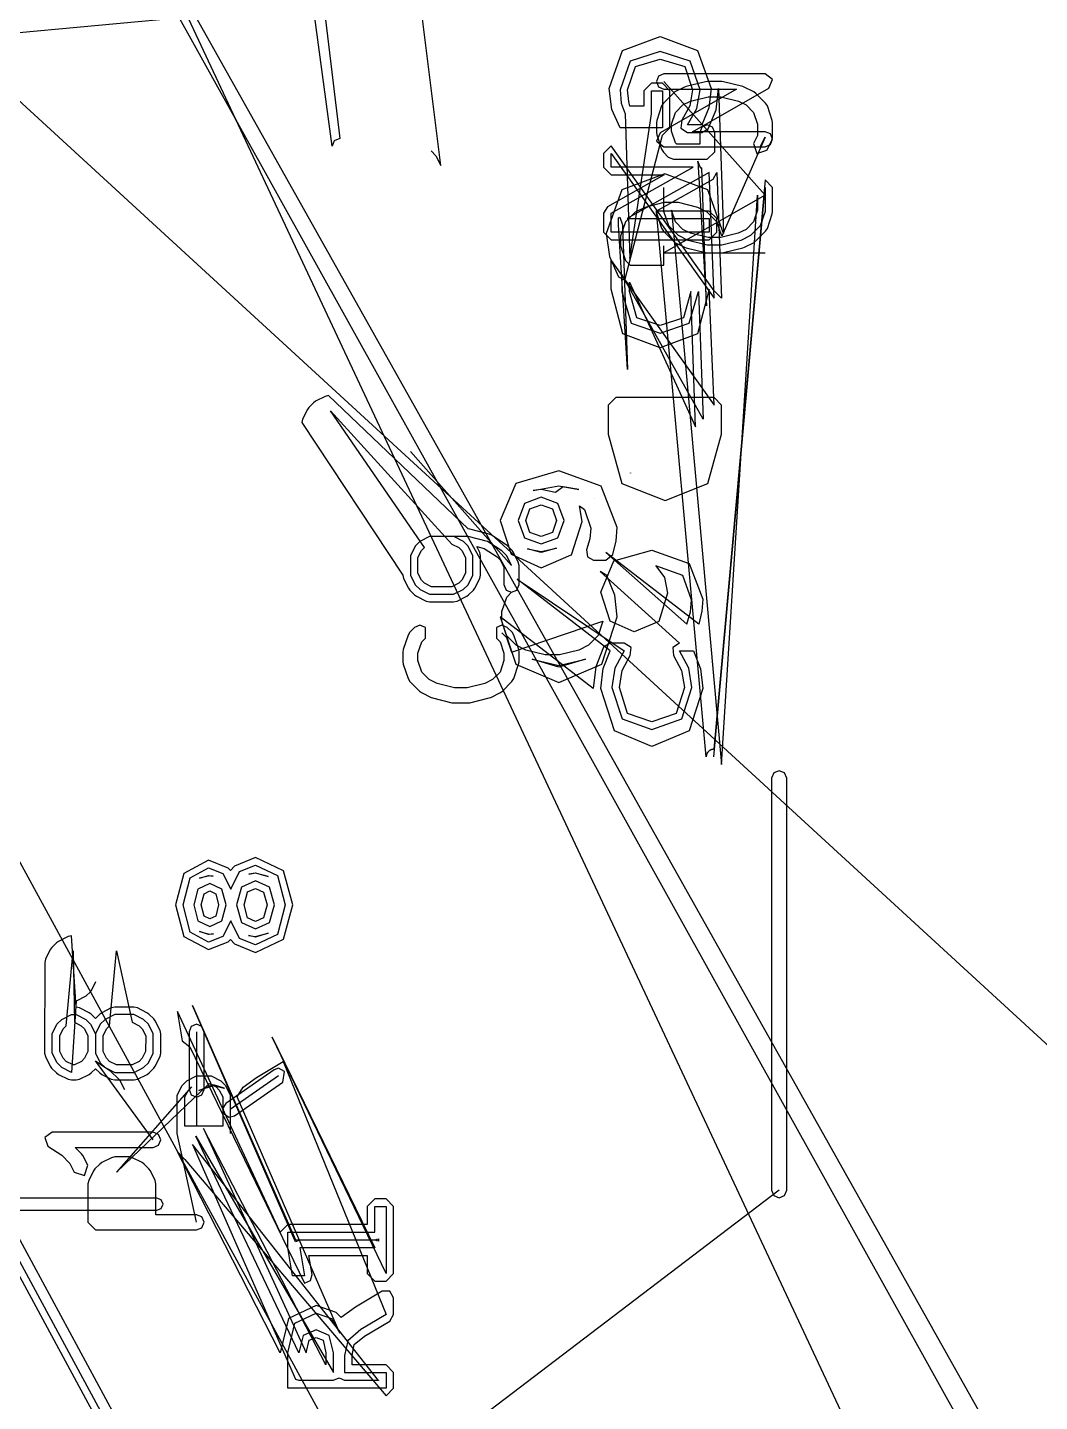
# Model space of a CAD drawing. Extents: x 0 to 334, y -361 to 120.
# Drawn here: x 111.94 to 121.96, y 38.27 to 51.86 of the extents above; entities that cross this region are included whole.
import ezdxf

# ---------------------------------------------------------------- set-up
doc = ezdxf.new("R2010")
doc.units = 0

msp = doc.modelspace()

# ---------------------------------------------------------------- linework, layer by layer
at = {"layer": 'Layer 1'}
for p, q in [((301.09, -309.873), (89.04, 81.8172)), ((89.24, 81.7422), (300.89, -309.948)), ((96.89, 81.7422), (317.14, -314.473)), ((96.89, 81.7422), (317.14, -310.473)), ((89.04, 81.6672), (301.09, -310.023)), ((101.579, 77.4792), (246.92, -232.794)), ((123.325, 40.6092), (92.64, 68.7892)), ((100.509, 64.4492), (154.965, -35.4949)), ((114.3188, 56.728136), (115.03257, 50.76294)), ((116.03231, 50.497475), (115.318, 56.2245)), ((114.95731, 50.687951), (114.243, 56.0341)), ((124.426061, 52.973286), (102.602, 50.953)), ((117.83143, 51.63529), (118.20253, 51.77132)), ((118.20253, 51.77132), (118.57362, 51.63529)), ((117.69862, 51.25689), (117.83143, 51.63529)), ((117.90564, 51.52961), (117.80603, 51.24512)), ((118.20187, 51.62421), (117.90564, 51.52961)), ((117.95759, 51.47535), (118.20207, 51.54924)), ((118.49874, 51.52961), (118.20187, 51.62421)), ((118.20207, 51.54924), (118.4472, 51.47535)), ((118.59835, 51.24512), (118.49874, 51.52961)), ((118.57362, 51.63529), (118.70708, 51.25689)), ((117.88123, 51.24515), (117.95759, 51.47535)), ((118.24, 51.40232), (118.186967, 51.380353)), ((119.24058, 51.402329), (118.24, 51.40232)), ((118.4472, 51.47535), (118.52355, 51.24515)), ((119.313046, 51.346573), (119.24058, 51.402329)), ((117.72597, 51.04905), (117.69862, 51.25689)), ((118.117, 51.3119), (118.042, 51.2369)), ((118.225, 51.3119), (118.117, 51.3119)), ((118.186967, 51.380353), (118.165, 51.32732)), ((118.165, 51.32732), (118.186967, 51.274287)), ((118.186967, 51.274287), (118.24, 51.25232)), ((118.958, 51.2523), (118.20321, 50.820989)), ((118.3, 51.2369), (118.225, 51.3119)), ((118.24, 51.32732), (119.24, 50.2047)), ((118.24, 51.25232), (118.958, 51.2523)), ((118.44456, 51.271713), (118.34932, 51.224094)), ((118.45991, 51.277392), (118.44456, 51.271713)), ((118.65038, 51.325011), (118.45991, 51.277392)), ((118.523, 50.8309), (119.27779, 51.262211)), ((118.66857, 51.32725), (118.65038, 51.325011)), ((118.81143, 51.327234), (118.66857, 51.32725)), ((118.70708, 51.25689), (118.68365, 51.06562)), ((118.75563, 51.04685), (118.78144, 51.25686)), ((118.78144, 51.25686), (118.82839, 49.82381)), ((118.82962, 51.324995), (118.81143, 51.327234)), ((119.0201, 51.277376), (118.82962, 51.324995)), ((119.03545, 51.271697), (119.0201, 51.277376)), ((119.13068, 51.224078), (119.03545, 51.271697)), ((119.27779, 51.262211), (119.313046, 51.346573)), ((117.80603, 51.24512), (117.81775, 51.11324)), ((117.89139, 51.12852), (117.88123, 51.24515)), ((117.904, 51.084), (117.89139, 51.12852)), ((118.042, 51.2369), (118.042, 51.084)), ((118.117, 51.009), (118.117, 51.2369)), ((118.117, 51.2369), (118.225, 51.2369)), ((118.23459, 51.114807), (118.21647, 51.085491)), ((118.225, 51.2369), (118.225, 50.8709)), ((118.32983, 51.210045), (118.23459, 51.114807)), ((118.3, 50.8709), (118.3, 51.2369)), ((118.34932, 51.224094), (118.32983, 51.210045)), ((118.42729, 51.095428), (118.50427, 51.133922)), ((118.52355, 51.24515), (118.49672, 51.08752)), ((118.50427, 51.133922), (118.67781, 51.177305)), ((118.5671, 51.06214), (118.59835, 51.24512)), ((118.67781, 51.177305), (118.803, 51.1773)), ((118.803, 51.1773), (118.97653, 51.133917)), ((118.97653, 51.133917), (119.05352, 51.095423)), ((119.15018, 51.210029), (119.13068, 51.224078)), ((119.24542, 51.114791), (119.15018, 51.210029)), ((119.26353, 51.085475), (119.24542, 51.114791)), ((117.808, 50.8709), (117.72597, 51.04905)), ((117.81775, 51.11324), (117.85551, 51.00897)), ((117.85551, 51.00897), (117.90248, 49.57592)), ((117.90248, 49.57592), (118.117, 51.009)), ((118.042, 51.084), (117.904, 51.084)), ((118.21647, 51.085491), (118.16885, 50.942633)), ((118.315, 50.9068), (118.35317, 51.021315)), ((118.35317, 51.021315), (118.42729, 51.095428)), ((118.49672, 51.08752), (118.41563, 50.94467)), ((118.474, 50.8978), (118.5671, 51.06214)), ((118.68365, 51.06562), (118.61464, 50.89783)), ((118.67846, 50.85947), (118.75563, 51.04685)), ((119.05352, 51.095423), (119.12763, 51.02131)), ((119.12763, 51.02131), (119.1658, 50.906795)), ((119.31115, 50.942617), (119.26353, 51.085475)), ((118.225, 50.8709), (117.808, 50.8709)), ((118.16885, 50.942633), (118.165, 50.918916)), ((118.165, 50.918916), (118.165, 50.8237)), ((118.225, 50.7959), (118.3, 50.8709)), ((118.31569, 50.835847), (118.315, 50.9068)), ((118.41563, 50.94467), (118.406618, 50.86534)), ((118.406618, 50.86534), (118.4742, 50.82283)), ((118.61464, 50.89783), (118.474, 50.8978)), ((118.615967, 50.876733), (118.594, 50.8237)), ((118.614, 50.8228), (118.67846, 50.85947)), ((118.669, 50.8987), (118.615967, 50.876733)), ((118.722033, 50.876733), (118.669, 50.8987)), ((118.744, 50.8237), (118.722033, 50.876733)), ((119.1658, 50.906795), (119.165, 50.7938)), ((119.315, 50.9189), (119.31115, 50.942617)), ((119.315, 50.776095), (119.315, 50.9189)), ((114.979375, 50.741067), (114.95731, 50.687951)), ((115.03257, 50.76294), (114.979375, 50.741067)), ((117.85431, 49.36282), (118.225, 50.7959)), ((118.165, 50.8237), (118.16885, 50.799983)), ((118.20321, 50.820989), (118.167954, 50.736627)), ((118.167954, 50.736627), (118.24042, 50.680871)), ((118.16885, 50.799983), (118.21647, 50.657126)), ((118.35386, 50.721333), (118.31569, 50.835847)), ((118.367, 50.7082), (118.35386, 50.721333)), ((118.594, 50.7082), (118.367, 50.7082)), ((118.4742, 50.82283), (118.614, 50.8228)), ((119.24, 50.8309), (118.523, 50.8309)), ((118.594, 50.8237), (118.594, 50.7082)), ((118.744, 50.6332), (118.744, 50.8237)), ((119.24, 50.776059), (118.812, 49.7963)), ((119.165, 50.7938), (119.1253, 50.714398)), ((119.1253, 50.714398), (119.15884, 50.613775)), ((119.19238, 50.680821), (119.24, 50.776059)), ((119.293033, 50.808933), (119.24, 50.8309)), ((119.25946, 50.647316), (119.30708, 50.742554)), ((119.315, 50.7559), (119.293033, 50.808933)), ((119.293033, 50.702867), (119.315, 50.7559)), ((119.30708, 50.742554), (119.315, 50.776095)), ((115.93707, 50.640332), (115.98469, 50.592713)), ((115.98469, 50.592713), (116.03231, 50.497475)), ((117.717, 50.6911), (117.642, 50.6161)), ((117.642, 50.6161), (117.642, 50.4807)), ((118.73582, 49.25802), (117.717, 50.6911)), ((117.717, 50.4807), (117.717, 50.6161)), ((117.717, 50.6161), (118.73582, 49.18302)), ((118.21647, 50.657126), (118.23459, 50.62781)), ((118.23459, 50.62781), (118.28221, 50.580191)), ((118.24042, 50.680871), (119.24, 50.6809)), ((118.28221, 50.580191), (118.33524, 50.558224)), ((118.669, 50.5582), (118.744, 50.6332)), ((119.15884, 50.613775), (119.25946, 50.647316)), ((119.24, 50.6809), (119.293033, 50.702867)), ((117.642, 50.4807), (117.717, 50.4057)), ((117.717, 50.0236), (118.53015, 50.48071)), ((118.53015, 50.48071), (117.717, 50.4807)), ((118.33524, 50.558224), (118.669, 50.5582)), ((118.60373, 50.46643), (118.57466, 50.54113)), ((118.57466, 50.54113), (118.66082, 49.10802)), ((118.614, 50.4722), (118.60373, 50.46643)), ((118.66082, 49.10802), (118.614, 50.4722)), ((118.244, 50.4057), (117.68057, 50.08897)), ((117.717, 50.4057), (118.244, 50.4057)), ((118.24884, 50.41324), (117.82421, 50.25474)), ((118.689, 50.4283), (117.87585, 49.97118)), ((118.163, 50.0462), (118.72644, 50.36294)), ((118.6736, 50.2546), (118.24884, 50.41324)), ((118.73582, 49.18302), (118.689, 50.4283)), ((118.72644, 50.36294), (118.76469, 50.42832)), ((119.24, 50.3547), (118.733578, 44.720754)), ((118.76469, 50.42832), (118.81082, 49.18302)), ((119.315, 50.2797), (119.24, 50.3547)), ((117.82395, 50.25447), (117.66993, 49.82381)), ((117.82421, 50.25474), (117.82395, 50.25447)), ((118.24043, 50.041533), (118.24, 50.2797)), ((119.24, 50.2047), (118.24, 49.633271)), ((118.82839, 49.82381), (118.6736, 50.2546)), ((118.6736, 50.2546), (118.6736, 50.2546)), ((118.733578, 44.645754), (119.24, 50.2797)), ((118.808578, 44.570754), (119.165, 50.2047)), ((119.165, 50.2047), (119.165, 50.0537)), ((119.24, 50.2797), (119.24, 50.0416)), ((119.31557, 50.041533), (119.315, 50.2797)), ((117.68057, 50.08897), (117.64232, 50.02359)), ((117.95429, 50.034462), (117.85905, 49.939224)), ((118.04953, 50.082081), (117.95429, 50.034462)), ((118.24, 50.1297), (118.04953, 50.082081)), ((118.689, 50.0462), (118.163, 50.0462)), ((118.658578, 44.645754), (118.165, 50.0416)), ((118.165, 50.0416), (118.16885, 50.017883)), ((118.38343, 50.129634), (118.24, 50.1297)), ((118.28805, 49.898676), (118.24043, 50.041533)), ((118.35336, 49.93919), (118.31519, 50.053704)), ((118.31519, 50.053704), (118.808578, 44.570754)), ((118.57391, 50.082015), (118.38343, 50.129634)), ((118.66914, 50.034396), (118.57391, 50.082015)), ((118.76438, 49.939158), (118.66914, 50.034396)), ((118.764, 49.9712), (118.689, 50.0462)), ((119.165, 50.0537), (119.12683, 49.939186)), ((119.24, 50.0416), (119.19238, 49.898743)), ((119.31172, 50.017816), (119.31557, 50.041533)), ((117.64232, 50.02359), (117.642, 49.8358)), ((117.717, 49.8358), (117.717, 50.0236)), ((117.792, 49.9798), (117.80227, 49.98557)), ((117.792, 49.9108), (117.792, 49.9798)), ((117.87815, 48.47775), (117.792, 49.9108)), ((117.80227, 49.98557), (117.83134, 49.91086)), ((117.85905, 49.939224), (117.81143, 49.796366)), ((117.83134, 49.91086), (117.87815, 48.47775)), ((117.87585, 49.97118), (118.689, 49.9712)), ((118.16885, 50.017883), (118.21647, 49.875026)), ((118.38329, 49.803438), (118.28805, 49.898676)), ((118.42748, 49.865077), (118.35336, 49.93919)), ((118.689, 49.9712), (118.689, 49.8358)), ((118.764, 49.8358), (118.764, 49.9712)), ((118.812, 49.7963), (118.76438, 49.939158)), ((119.12683, 49.939186), (119.05272, 49.865073)), ((119.19238, 49.898743), (119.09714, 49.803505)), ((119.2641, 49.874959), (119.31172, 50.017816)), ((117.642, 49.8358), (117.717, 49.7608)), ((117.66993, 49.82381), (117.70007, 49.59569)), ((118.689, 49.8358), (117.717, 49.8358)), ((117.717, 49.7608), (118.689, 49.7608)), ((117.81143, 49.796366), (117.812, 49.7011)), ((118.21647, 49.875026), (118.23459, 49.84571)), ((118.23459, 49.84571), (118.32983, 49.750472)), ((118.47853, 49.755819), (118.38329, 49.803438)), ((118.50446, 49.826583), (118.42748, 49.865077)), ((118.669, 49.7082), (118.47853, 49.755819)), ((118.678, 49.7832), (118.50446, 49.826583)), ((118.8022, 49.783196), (118.678, 49.7832)), ((118.689, 49.7608), (118.764, 49.8358)), ((118.97573, 49.826579), (118.8022, 49.783196)), ((119.00191, 49.755886), (118.81143, 49.708267)), ((119.05272, 49.865073), (118.97573, 49.826579)), ((119.09714, 49.803505), (119.00191, 49.755886)), ((119.15075, 49.750405), (119.24599, 49.845643)), ((119.24599, 49.845643), (119.2641, 49.874959)), ((117.812, 49.7011), (117.85962, 49.558243)), ((118.24, 49.5106), (118.24, 49.7011)), ((118.24, 49.633271), (119.24, 49.6332)), ((118.32983, 49.750472), (118.34932, 49.736423)), ((118.34932, 49.736423), (118.44456, 49.688804)), ((118.44456, 49.688804), (118.45991, 49.683125)), ((118.45991, 49.683125), (118.65038, 49.635506)), ((118.65038, 49.635506), (118.66857, 49.633267)), ((118.66857, 49.633267), (118.812, 49.6332)), ((118.81143, 49.708267), (118.669, 49.7082)), ((118.812, 49.6332), (118.83019, 49.635439)), ((118.83019, 49.635439), (119.02067, 49.683058)), ((119.02067, 49.683058), (119.03602, 49.688737)), ((119.03602, 49.688737), (119.13125, 49.736356)), ((119.13125, 49.736356), (119.15075, 49.750405)), ((117.70007, 49.59569), (117.7002, 49.59524)), ((117.7002, 49.59524), (117.79197, 49.39612)), ((117.71699, 49.2717), (117.717, 49.5582)), ((117.717, 49.5582), (118.73582, 48.12517)), ((117.85962, 49.558243), (117.90724, 49.510624)), ((117.90724, 49.510624), (118.24, 49.5106)), ((117.79197, 49.39612), (117.85431, 49.36282)), ((118.62774, 47.98568), (117.825, 49.4187)), ((117.825, 49.4187), (117.825, 49.2503)), ((117.83483, 48.83253), (117.71699, 49.2717)), ((117.825, 49.2503), (117.91615, 48.93819)), ((117.90014, 49.2503), (117.9, 49.3437)), ((117.9, 49.3437), (118.55274, 47.91068)), ((117.9714, 48.98906), (117.90014, 49.2503)), ((118.506, 49.2503), (118.43475, 48.98906)), ((118.48972, 48.93819), (118.58086, 49.2503)), ((118.55274, 47.91068), (118.506, 49.2503)), ((118.689, 49.2717), (118.57116, 48.83184)), ((118.58086, 49.2503), (118.62774, 47.98568)), ((118.73582, 48.12517), (118.689, 49.2717)), ((118.81082, 49.18302), (118.73582, 49.25802)), ((117.97158, 48.98887), (117.9714, 48.98906)), ((118.20405, 48.91376), (117.97158, 48.98887)), ((118.43439, 48.98867), (118.20405, 48.91376)), ((118.43475, 48.98906), (118.43439, 48.98867)), ((118.20397, 48.69167), (117.83483, 48.83253)), ((117.91615, 48.93819), (118.20391, 48.83876)), ((118.20391, 48.83876), (118.48972, 48.93819)), ((118.57116, 48.83184), (118.20397, 48.69167)), ((114.77441, 48.149973), (114.72679, 48.102354)), ((114.7939, 48.164022), (114.77441, 48.149973)), ((114.88914, 48.211641), (114.7939, 48.164022)), ((114.92268, 48.219559), (114.88914, 48.211641)), ((116.30343, 46.900715), (114.92268, 48.219559)), ((117.764, 48.2002), (117.689, 48.1252)), ((117.689, 48.1252), (117.689, 47.8386)), ((118.73582, 48.20017), (117.764, 48.2002)), ((118.81082, 48.12517), (118.73582, 48.20017)), ((118.81101, 47.8386), (118.81082, 48.12517)), ((114.66512, 47.987625), (114.6572, 47.954083)), ((114.71274, 48.082863), (114.66512, 47.987625)), ((114.72679, 48.102354), (114.71274, 48.082863)), ((114.94038, 48.069559), (116.143, 46.7508)), ((115.87167, 46.716523), (114.94038, 48.069559)), ((114.6572, 47.954083), (115.657, 46.4448)), ((117.689, 47.8386), (117.82431, 47.35131)), ((118.67565, 47.35056), (118.81101, 47.8386)), ((115.7322, 47.668368), (116.732, 46.54)), ((117.19916, 47.47677), (116.77625, 47.35183)), ((117.61829, 47.32387), (117.19916, 47.47677)), ((117.90792, 47.45422), (117.90774, 47.45441)), ((117.90774, 47.45441), (117.90782, 47.45433)), ((117.90782, 47.45433), (117.90792, 47.45422)), ((117.90792, 47.45422), (117.90792, 47.45422)), ((116.77625, 47.35183), (116.6196, 46.98376)), ((116.94528, 47.28152), (117.1996, 47.32679)), ((117.24426, 47.3187), (117.16633, 47.26106)), ((117.1996, 47.32679), (117.39682, 47.2926)), ((117.39682, 47.2926), (117.24426, 47.3187)), ((117.77806, 46.91619), (117.61829, 47.32387)), ((117.82431, 47.35131), (117.82432, 47.35131)), ((117.82432, 47.35131), (118.25098, 47.18357)), ((118.25098, 47.18357), (118.67565, 47.35056)), ((117.02577, 47.21557), (116.86041, 47.15271)), ((117.02577, 47.29057), (116.94528, 47.28152)), ((116.94528, 47.28152), (116.94528, 47.28152)), ((117.16633, 47.26106), (117.02577, 47.29057)), ((117.19179, 47.15271), (117.02577, 47.21557)), ((117.55712, 47.20327), (117.55718, 47.20322)), ((117.55715, 47.20325), (117.55712, 47.20327)), ((117.55712, 47.20327), (117.55712, 47.20327)), ((117.55718, 47.20322), (117.55715, 47.20325)), ((116.86041, 47.15271), (116.79921, 46.98378)), ((116.87421, 46.98378), (116.91381, 47.10005)), ((116.91381, 47.10005), (116.91442, 47.10068)), ((116.91442, 47.10068), (117.02577, 47.14057)), ((117.02577, 47.14057), (117.13777, 47.10068)), ((117.13777, 47.10068), (117.1381, 47.10034)), ((117.1381, 47.10034), (117.17733, 46.98378)), ((117.25233, 46.98378), (117.19179, 47.15271)), ((117.4302, 46.97357), (117.40564, 47.12807)), ((117.40564, 47.12807), (117.454, 47.09434)), ((117.454, 47.09434), (117.45406, 47.09429)), ((117.45406, 47.09429), (117.51783, 46.90914)), ((116.32162, 46.898476), (116.30343, 46.900715)), ((116.6196, 46.98376), (116.62004, 46.98378)), ((116.62004, 46.98378), (116.7283, 46.65088)), ((116.79921, 46.98378), (116.86041, 46.81407)), ((116.91412, 46.86641), (116.87421, 46.98378)), ((116.87421, 46.98378), (116.87421, 46.98378)), ((117.17733, 46.98378), (117.13793, 46.86627)), ((117.19179, 46.81407), (117.25233, 46.98378)), ((117.25233, 46.98378), (117.25233, 46.98378)), ((117.32434, 46.64594), (117.4302, 46.97357)), ((117.51783, 46.90914), (117.50694, 46.80376)), ((117.76736, 46.78339), (117.77806, 46.91619)), ((115.82676, 46.778181), (115.77914, 46.730562)), ((115.922, 46.8258), (115.82676, 46.778181)), ((116.30343, 46.825715), (115.922, 46.8258)), ((116.25576, 46.778157), (116.16052, 46.825776)), ((116.30338, 46.730538), (116.25576, 46.778157)), ((116.49391, 46.778096), (116.30343, 46.825715)), ((116.5121, 46.850857), (116.32162, 46.898476)), ((116.63676, 46.682858), (116.49391, 46.778096)), ((116.53551, 46.8405), (116.5121, 46.850857)), ((116.67837, 46.745262), (116.53551, 46.8405)), ((116.86041, 46.81407), (117.02577, 46.75199)), ((117.02577, 46.82699), (116.91412, 46.86641)), ((117.13793, 46.86627), (117.02577, 46.82699)), ((117.02577, 46.75199), (117.19179, 46.81407)), ((117.507, 46.8038), (117.47489, 46.69536)), ((117.50694, 46.80376), (117.507, 46.8038)), ((117.73592, 46.64662), (117.76736, 46.78339)), ((115.77914, 46.730562), (115.73152, 46.635324)), ((115.73152, 46.635324), (115.732, 46.4448)), ((115.807, 46.6176), (115.84126, 46.686116)), ((115.84126, 46.686116), (115.87167, 46.716523)), ((116.143, 46.7508), (116.21152, 46.716542)), ((116.21152, 46.716542), (116.24192, 46.686135)), ((116.24192, 46.686135), (116.27618, 46.617619)), ((116.351, 46.6353), (116.30338, 46.730538)), ((116.35048, 46.444776), (116.351, 46.6353)), ((116.41808, 46.668841), (116.38897, 46.727071)), ((116.38897, 46.727071), (116.46306, 46.708547)), ((116.426, 46.6353), (116.41808, 46.668841)), ((116.42548, 46.444776), (116.426, 46.6353)), ((116.46306, 46.708547), (116.58893, 46.624635)), ((116.68438, 46.635239), (116.63676, 46.682858)), ((116.6898, 46.735891), (116.67837, 46.745262)), ((116.732, 46.54), (116.68438, 46.635239)), ((116.73742, 46.688272), (116.6898, 46.735891)), ((116.7283, 46.65088), (117.02577, 46.51749)), ((116.75147, 46.66878), (116.73742, 46.688272)), ((116.79908, 46.573541), (116.75147, 46.66878)), ((116.8898, 46.70438), (117.02577, 46.67699)), ((117.02577, 46.66749), (116.8898, 46.70438)), ((116.8898, 46.70438), (116.8898, 46.70438)), ((117.02577, 46.67699), (117.17605, 46.71092)), ((117.17605, 46.71092), (117.02577, 46.66749)), ((117.02577, 46.51749), (117.32398, 46.64552)), ((117.32398, 46.64552), (117.32434, 46.64594)), ((117.47489, 46.69536), (117.482744, 46.625712)), ((117.664, 46.5929), (117.73592, 46.64662)), ((117.66444, 46.66792), (118.466, 45.9587)), ((118.58579, 45.9587), (117.66444, 46.66792)), ((117.74595, 46.58492), (118.12095, 46.69257)), ((118.12095, 46.69257), (118.48813, 46.56057)), ((115.80682, 46.462481), (115.807, 46.6176)), ((116.27618, 46.617619), (116.276, 46.4625)), ((116.58893, 46.624635), (116.62269, 46.590873)), ((116.62269, 46.590873), (116.65695, 46.522356)), ((116.65695, 46.522356), (116.657, 46.3496)), ((116.807, 46.54), (116.79908, 46.573541)), ((116.807, 46.3496), (116.807, 46.54)), ((117.482744, 46.625712), (117.54471, 46.59296)), ((117.54471, 46.59296), (117.664, 46.5929)), ((117.61639, 46.27456), (117.74595, 46.58492)), ((118.42694, 46.43956), (118.16066, 46.53464)), ((118.16066, 46.53464), (118.2466, 46.41914)), ((118.48813, 46.56057), (118.62485, 46.20699)), ((115.657, 46.4448), (115.66492, 46.411258)), ((115.66492, 46.411258), (115.71254, 46.31602)), ((115.732, 46.4448), (115.77962, 46.349562)), ((115.84108, 46.393965), (115.80682, 46.462481)), ((115.87149, 46.363558), (115.84108, 46.393965)), ((115.94, 46.3293), (115.87149, 46.363558)), ((116.21134, 46.363577), (116.14282, 46.329319)), ((116.24174, 46.393984), (116.21134, 46.363577)), ((116.276, 46.4625), (116.24174, 46.393984)), ((116.30286, 46.349538), (116.35048, 46.444776)), ((116.36994, 46.315997), (116.41756, 46.411235)), ((116.41756, 46.411235), (116.42548, 46.444776)), ((116.78749, 46.40392), (117.848, 45.6947)), ((117.70874, 45.6947), (116.78749, 46.40392)), ((117.67511, 46.4407), (117.60975, 46.47892)), ((117.60975, 46.47892), (118.394, 45.7697)), ((117.7528, 46.24544), (117.67511, 46.4407)), ((118.2466, 46.41914), (118.27655, 46.26435)), ((118.51418, 46.19992), (118.42694, 46.43956)), ((115.71254, 46.31602), (115.72659, 46.296529)), ((115.72659, 46.296529), (115.77421, 46.24891)), ((115.77421, 46.24891), (115.7937, 46.234861)), ((115.77962, 46.349562), (115.82724, 46.301943)), ((115.7937, 46.234861), (115.88894, 46.187242)), ((115.82724, 46.301943), (115.92248, 46.254324)), ((115.92248, 46.254324), (116.16, 46.2543)), ((116.14282, 46.329319), (115.94, 46.3293)), ((116.16, 46.2543), (116.25524, 46.301919)), ((116.19355, 46.187218), (116.28878, 46.234837)), ((116.25524, 46.301919), (116.30286, 46.349538)), ((116.28878, 46.234837), (116.30828, 46.248886)), ((116.30828, 46.248886), (116.35589, 46.296505)), ((116.35589, 46.296505), (116.36994, 46.315997)), ((116.637, 46.0841), (116.68462, 46.226957)), ((116.657, 46.3496), (116.678967, 46.296567)), ((116.678967, 46.296567), (116.732, 46.2746)), ((116.68462, 46.226957), (116.73224, 46.274576)), ((116.732, 46.2746), (116.785033, 46.296567)), ((116.785033, 46.296567), (116.807, 46.3496)), ((117.70689, 45.99013), (117.61639, 46.27456)), ((117.7785, 46.0307), (117.7528, 46.24544)), ((118.27655, 46.26435), (118.18866, 45.98542)), ((115.88894, 46.187242), (115.92248, 46.179324)), ((115.92248, 46.179324), (116.16, 46.1793)), ((116.16, 46.1793), (116.19355, 46.187218)), ((118.50181, 46.0797), (118.51418, 46.19992)), ((118.61509, 46.08599), (118.58579, 45.9587)), ((118.62485, 46.20699), (118.61509, 46.08599)), ((115.82681, 45.948394), (115.77416, 45.926428)), ((115.82686, 45.948346), (115.82681, 45.948394)), ((115.88027, 45.92638), (115.82686, 45.948346)), ((116.636765, 45.948378), (116.58373, 45.926409)), ((116.62004, 46.0307), (116.7742, 45.56152)), ((117.54155, 45.32148), (116.62004, 46.0307)), ((116.63643, 45.988834), (116.637, 46.0841)), ((116.68405, 45.845976), (116.63643, 45.988834)), ((116.6898, 45.926409), (116.636765, 45.948378)), ((116.73195, 45.682919), (117.637, 45.9889)), ((117.637, 45.9889), (117.58938, 45.846042)), ((117.62505, 45.56159), (117.7785, 46.0307)), ((117.94712, 45.88327), (117.70689, 45.99013)), ((118.18866, 45.98542), (117.94712, 45.88327)), ((118.466, 45.9587), (118.50181, 46.0797)), ((115.70842, 45.849494), (115.6608, 45.706637)), ((115.72654, 45.878809), (115.70842, 45.849494)), ((115.77416, 45.926428), (115.72654, 45.878809)), ((115.84517, 45.785214), (115.88027, 45.820314)), ((115.88027, 45.820314), (115.88027, 45.92638)), ((116.58373, 45.926409), (116.58373, 45.820343)), ((116.58373, 45.820343), (116.61883, 45.785243)), ((116.63671, 45.873395), (116.68433, 45.825776)), ((116.77929, 45.750738), (116.68405, 45.845976)), ((116.68433, 45.825776), (116.73195, 45.682919)), ((116.73742, 45.87879), (116.6898, 45.926409)), ((116.75553, 45.849474), (116.73742, 45.87879)), ((116.80315, 45.706617), (116.75553, 45.849474)), ((117.58938, 45.846042), (117.49415, 45.750804)), ((115.6608, 45.706637), (115.65695, 45.682919)), ((115.65695, 45.682919), (115.657, 45.5877)), ((115.807, 45.6707), (115.84517, 45.785214)), ((116.61883, 45.785243), (116.657, 45.670729)), ((116.87453, 45.703119), (116.77929, 45.750738)), ((116.807, 45.6829), (116.80315, 45.706617)), ((116.80657, 45.587634), (116.807, 45.6829)), ((116.85096, 45.68046), (116.85104, 45.68038)), ((116.85113, 45.68029), (116.85096, 45.68046)), ((116.85104, 45.68038), (116.85113, 45.68029)), ((117.065, 45.6555), (116.87453, 45.703119)), ((117.39891, 45.703185), (117.20843, 45.655566)), ((117.49415, 45.750804), (117.39891, 45.703185)), ((117.64372, 45.73163), (117.5672, 45.53755)), ((117.63973, 45.51948), (117.70874, 45.6947)), ((117.709, 45.7697), (117.64372, 45.73163)), ((117.84778, 45.7697), (117.709, 45.7697)), ((117.848, 45.6947), (117.75555, 45.52341)), ((117.915085, 45.727777), (117.84778, 45.7697)), ((117.90716, 45.64888), (117.915085, 45.727777)), ((118.394, 45.7697), (118.326702, 45.727772)), ((118.326702, 45.727772), (118.33463, 45.64888)), ((118.48667, 45.52341), (118.39422, 45.6947)), ((118.39422, 45.6947), (118.531, 45.6947)), ((118.531, 45.6947), (118.60132, 45.51791)), ((115.657, 45.5877), (115.66085, 45.563983)), ((115.66085, 45.563983), (115.70847, 45.421125)), ((115.80619, 45.599805), (115.807, 45.6707)), ((115.84436, 45.48529), (115.80619, 45.599805)), ((116.657, 45.5998), (116.61883, 45.485285)), ((116.657, 45.670729), (116.657, 45.5998)), ((116.7551, 45.421059), (116.80272, 45.563917)), ((116.7742, 45.56152), (117.1996, 45.38291)), ((116.80272, 45.563917), (116.80657, 45.587634)), ((116.93551, 45.61388), (117.1996, 45.55027)), ((117.1996, 45.53291), (116.93551, 45.61388)), ((116.93551, 45.61388), (116.93551, 45.61388)), ((117.20843, 45.655566), (117.065, 45.6555)), ((117.1996, 45.55027), (117.46365, 45.61402)), ((117.46365, 45.61402), (117.1996, 45.53291)), ((117.1996, 45.38291), (117.62493, 45.56145)), ((117.62493, 45.56145), (117.62505, 45.56159)), ((117.82643, 45.49954), (117.90716, 45.64888)), ((118.33463, 45.64888), (118.41535, 45.49954)), ((115.70847, 45.421125), (115.72659, 45.391809)), ((115.91848, 45.411177), (115.84436, 45.48529)), ((115.99547, 45.372683), (115.91848, 45.411177)), ((116.54472, 45.411172), (116.46773, 45.372678)), ((116.61883, 45.485285), (116.54472, 45.411172)), ((116.73699, 45.391743), (116.7551, 45.421059)), ((117.5672, 45.53755), (117.54155, 45.32148)), ((117.61629, 45.32148), (117.63973, 45.51948)), ((117.75555, 45.52341), (117.72495, 45.33091)), ((117.79973, 45.33091), (117.82637, 45.49935)), ((117.82637, 45.49935), (117.82643, 45.49954)), ((118.41535, 45.49954), (118.41541, 45.49935)), ((118.41541, 45.49935), (118.44205, 45.33091)), ((118.51727, 45.33091), (118.48667, 45.52341)), ((118.60132, 45.51791), (118.62475, 45.32148)), ((115.72659, 45.391809), (115.82183, 45.296571)), ((115.82183, 45.296571), (115.84132, 45.282522)), ((115.84132, 45.282522), (115.93656, 45.234903)), ((116.169, 45.3293), (115.99547, 45.372683)), ((116.2942, 45.329295), (116.169, 45.3293)), ((116.46773, 45.372678), (116.2942, 45.329295)), ((116.52702, 45.234837), (116.62226, 45.282456)), ((116.62226, 45.282456), (116.64175, 45.296505)), ((116.64175, 45.296505), (116.73699, 45.391743)), ((117.75171, 44.9019), (117.61629, 45.32148)), ((117.72495, 45.33091), (117.82717, 45.02291)), ((117.88114, 45.07475), (117.79973, 45.33091)), ((118.44205, 45.33091), (118.36121, 45.07467)), ((118.41571, 45.02291), (118.51727, 45.33091)), ((118.62475, 45.32148), (118.48999, 44.9019)), ((115.93656, 45.234903), (115.95191, 45.229224)), ((115.95191, 45.229224), (116.14238, 45.181605)), ((116.14238, 45.181605), (116.16057, 45.179366)), ((116.16057, 45.179366), (116.303, 45.1793)), ((116.303, 45.1793), (116.32119, 45.181539)), ((116.32119, 45.181539), (116.51167, 45.229158)), ((116.51167, 45.229158), (116.52702, 45.234837)), ((117.82717, 45.02291), (118.12144, 44.91605)), ((117.88131, 45.07458), (117.88114, 45.07475)), ((118.12122, 44.99105), (117.88131, 45.07458)), ((118.36121, 45.07467), (118.12122, 44.99105)), ((118.12144, 44.91605), (118.41571, 45.02291)), ((118.12085, 44.74869), (117.75171, 44.9019)), ((118.48999, 44.9019), (118.12085, 44.74869)), ((118.658588, 44.646524), (118.658578, 44.645754)), ((118.658618, 44.648064), (118.658588, 44.646524)), ((118.658718, 44.650371), (118.658618, 44.648064)), ((118.658828, 44.651907), (118.658718, 44.650371)), ((118.658898, 44.652674), (118.658828, 44.651907)), ((118.659348, 44.656497), (118.658898, 44.652674)), ((118.659718, 44.658778), (118.659348, 44.656497)), ((118.659858, 44.659535), (118.659718, 44.658778)), ((118.659998, 44.660291), (118.659858, 44.659535)), ((118.660318, 44.661799), (118.659998, 44.660291)), ((118.660658, 44.6633), (118.660318, 44.661799)), ((118.661038, 44.664793), (118.660658, 44.6633)), ((118.661878, 44.667756), (118.661038, 44.664793)), ((118.662108, 44.66849), (118.661878, 44.667756)), ((118.662838, 44.670681), (118.662108, 44.66849)), ((118.663098, 44.671406), (118.662838, 44.670681)), ((118.663648, 44.672847), (118.663098, 44.671406)), ((118.663928, 44.673564), (118.663648, 44.672847)), ((118.664218, 44.674277), (118.663928, 44.673564)), ((118.664508, 44.674988), (118.664218, 44.674277)), ((118.666438, 44.679184), (118.664508, 44.674988)), ((118.666788, 44.679872), (118.666438, 44.679184)), ((118.667868, 44.681913), (118.666788, 44.679872)), ((118.668248, 44.682585), (118.667868, 44.681913)), ((118.668628, 44.683254), (118.668248, 44.682585)), ((118.669018, 44.683919), (118.668628, 44.683254)), ((118.669408, 44.68458), (118.669018, 44.683919)), ((118.671488, 44.687821), (118.669408, 44.68458)), ((118.672808, 44.689713), (118.671488, 44.687821)), ((118.674668, 44.692171), (118.672808, 44.689713)), ((118.675148, 44.692773), (118.674668, 44.692171)), ((118.675638, 44.693371), (118.675148, 44.692773)), ((118.676128, 44.693963), (118.675638, 44.693371)), ((118.677128, 44.695133), (118.676128, 44.693963)), ((118.678678, 44.696848), (118.677128, 44.695133)), ((118.680818, 44.699059), (118.678678, 44.696848)), ((118.683048, 44.70118), (118.680818, 44.699059)), ((118.684198, 44.702205), (118.683048, 44.70118)), ((118.684788, 44.702709), (118.684198, 44.702205)), ((118.685368, 44.703207), (118.684788, 44.702709)), ((118.687158, 44.704665), (118.685368, 44.703207)), ((118.687768, 44.705138), (118.687158, 44.704665)), ((118.688378, 44.705605), (118.687768, 44.705138)), ((118.690248, 44.706969), (118.688378, 44.705605)), ((118.690878, 44.70741), (118.690248, 44.706969)), ((118.691508, 44.707846), (118.690878, 44.70741)), ((118.692148, 44.708274), (118.691508, 44.707846)), ((118.692798, 44.708696), (118.692148, 44.708274)), ((118.693448, 44.709112), (118.692798, 44.708696)), ((118.694758, 44.709922), (118.693448, 44.709112)), ((118.695418, 44.710317), (118.694758, 44.709922)), ((118.696748, 44.711087), (118.695418, 44.710317)), ((118.697418, 44.711462), (118.696748, 44.711087)), ((118.698778, 44.712191), (118.697418, 44.711462)), ((118.700148, 44.712891), (118.698778, 44.712191)), ((118.702938, 44.714207), (118.700148, 44.712891)), ((118.703638, 44.714518), (118.702938, 44.714207)), ((118.704348, 44.714822), (118.703638, 44.714518)), ((118.707208, 44.715964), (118.704348, 44.714822)), ((118.707928, 44.716231), (118.707208, 44.715964)), ((118.709378, 44.716743), (118.707928, 44.716231)), ((118.711578, 44.717454), (118.709378, 44.716743)), ((118.713058, 44.717891), (118.711578, 44.717454)), ((118.713798, 44.718098), (118.713058, 44.717891)), ((118.714538, 44.718297), (118.713798, 44.718098)), ((118.715288, 44.718489), (118.714538, 44.718297)), ((118.716038, 44.718673), (118.715288, 44.718489)), ((118.717538, 44.719018), (118.716038, 44.718673)), ((118.718288, 44.719178), (118.717538, 44.719018)), ((118.719798, 44.719477), (118.718288, 44.719178)), ((118.720558, 44.719615), (118.719798, 44.719477)), ((118.721318, 44.719744), (118.720558, 44.719615)), ((118.723598, 44.720087), (118.721318, 44.719744)), ((118.724358, 44.720186), (118.723598, 44.720087)), ((118.725128, 44.720276), (118.724358, 44.720186)), ((118.725898, 44.720359), (118.725128, 44.720276)), ((118.727428, 44.720501), (118.725898, 44.720359)), ((118.729728, 44.720655), (118.727428, 44.720501)), ((118.731268, 44.720718), (118.729728, 44.720655)), ((118.732038, 44.720738), (118.731268, 44.720718)), ((118.733578, 44.720754), (118.732038, 44.720738)), ((119.326967, 44.487233), (119.305, 44.4342)), ((119.38, 44.5092), (119.326967, 44.487233)), ((119.433033, 44.487233), (119.38, 44.5092)), ((119.38, 44.5092), (119.38, 44.5092)), ((119.455, 44.4342), (119.433033, 44.487233)), ((119.305, 44.4342), (119.305, 40.3592)), ((119.455, 40.3592), (119.455, 44.4342)), ((114.20037, 43.649665), (113.99052, 43.565335)), ((114.47751, 43.516875), (114.20037, 43.649665)), ((113.73617, 43.622735), (113.49028, 43.492745)), ((113.55193, 43.450025), (113.73617, 43.547735)), ((113.92946, 43.545615), (113.73617, 43.622735)), ((113.73617, 43.547735), (113.87745, 43.491575)), ((113.95238, 43.521035), (113.92946, 43.545615)), ((113.99052, 43.565335), (113.95238, 43.521035)), ((113.95623, 43.336935), (114.04282, 43.511575)), ((114.04282, 43.511575), (114.20037, 43.574665)), ((114.20037, 43.574665), (114.41716, 43.472335)), ((114.56768, 43.180755), (114.47735, 43.517095)), ((114.47735, 43.517095), (114.47751, 43.516875)), ((113.49028, 43.492745), (113.40922, 43.180755)), ((113.48422, 43.180755), (113.55193, 43.450025)), ((113.74854, 43.393865), (113.63071, 43.336935)), ((113.64614, 43.444545), (113.73617, 43.472735)), ((113.74854, 43.468865), (113.64614, 43.444545)), ((113.64614, 43.444545), (113.64614, 43.444545)), ((113.73617, 43.472735), (113.7797, 43.466705)), ((113.7797, 43.466705), (113.74854, 43.468865)), ((113.86638, 43.336935), (113.74854, 43.393865)), ((113.87745, 43.491575), (113.95623, 43.336935)), ((114.20037, 43.419255), (114.06235, 43.355395)), ((114.13216, 43.485315), (114.20037, 43.499665)), ((114.20037, 43.494255), (114.13216, 43.485315)), ((114.13216, 43.485315), (114.13216, 43.485315)), ((114.20037, 43.499665), (114.32394, 43.463165)), ((114.32394, 43.463165), (114.20037, 43.494255)), ((114.33839, 43.355395), (114.20037, 43.419255)), ((114.41716, 43.472335), (114.49268, 43.180755)), ((113.63071, 43.336935), (113.58839, 43.180755)), ((113.66339, 43.180755), (113.69061, 43.291805)), ((113.69061, 43.291805), (113.6909, 43.292195)), ((113.6909, 43.292195), (113.74854, 43.318865)), ((113.74854, 43.318865), (113.80619, 43.292195)), ((113.80619, 43.292195), (113.80648, 43.291805)), ((113.80648, 43.291805), (113.8337, 43.180755)), ((113.9087, 43.180755), (113.86638, 43.336935)), ((114.06235, 43.355395), (114.01222, 43.180755)), ((114.08722, 43.180755), (114.12107, 43.308735)), ((114.12107, 43.308735), (114.12134, 43.309085)), ((114.12134, 43.309085), (114.20037, 43.344255)), ((114.20037, 43.344255), (114.27953, 43.308915)), ((114.27953, 43.308915), (114.31352, 43.180755)), ((114.38852, 43.180755), (114.33839, 43.355395)), ((113.40922, 43.180755), (113.49013, 42.868985)), ((113.40922, 43.180755), (113.40922, 43.180755)), ((113.55193, 42.911475), (113.48422, 43.180755)), ((113.58839, 43.180755), (113.63071, 43.023805)), ((113.69046, 43.069135), (113.66339, 43.180755)), ((113.66339, 43.180755), (113.66339, 43.180755)), ((113.8337, 43.180755), (113.80663, 43.069135)), ((113.86638, 43.023805), (113.9087, 43.180755)), ((114.01222, 43.180755), (114.06235, 43.006105)), ((114.01222, 43.180755), (114.01222, 43.180755)), ((114.12121, 43.052575), (114.08722, 43.180755)), ((114.08722, 43.180755), (114.08722, 43.180755)), ((114.31352, 43.180755), (114.27952, 43.052575)), ((114.33839, 43.006105), (114.38852, 43.180755)), ((114.49268, 43.180755), (114.41716, 42.888395)), ((114.47751, 42.843855), (114.56768, 43.180755)), ((113.63071, 43.023805), (113.74854, 42.968405)), ((113.74854, 43.043405), (113.69046, 43.069135)), ((113.80663, 43.069135), (113.74854, 43.043405)), ((113.74854, 42.968405), (113.86638, 43.023805)), ((113.74854, 42.968405), (113.74854, 42.968405)), ((113.95623, 43.025335), (113.87745, 42.869155)), ((114.04282, 42.849925), (113.95623, 43.025335)), ((113.95623, 43.025335), (113.95623, 43.025335)), ((114.06235, 43.006105), (114.20037, 42.943015)), ((114.20037, 43.018015), (114.12121, 43.052575)), ((114.27952, 43.052575), (114.20037, 43.018015)), ((114.20037, 42.943015), (114.33839, 43.006105)), ((112.34598, 42.867912), (112.25074, 42.820293)), ((112.37952, 42.87583), (112.34598, 42.867912)), ((112.42605, 42.1706), (112.37952, 42.87583)), ((113.49013, 42.868985), (113.49028, 42.868755)), ((113.49028, 42.868755), (113.73617, 42.738765)), ((113.73617, 42.813765), (113.55193, 42.911475)), ((113.64537, 42.917605), (113.74854, 42.893405)), ((113.73617, 42.888765), (113.64537, 42.917605)), ((113.64537, 42.917605), (113.64537, 42.917605)), ((113.78392, 42.896125), (113.73617, 42.888765)), ((113.87745, 42.869155), (113.73617, 42.813765)), ((113.74854, 42.893405), (113.78392, 42.896125)), ((113.92965, 42.815305), (113.95271, 42.840335)), ((113.95271, 42.840335), (113.99035, 42.796325)), ((114.20037, 42.786835), (114.04282, 42.849925)), ((114.1295, 42.877585), (114.20037, 42.868015)), ((114.20037, 42.861835), (114.1295, 42.877585)), ((114.1295, 42.877585), (114.1295, 42.877585)), ((114.20037, 42.868015), (114.32648, 42.900055)), ((114.32648, 42.900055), (114.20037, 42.861835)), ((114.41716, 42.888395), (114.20037, 42.786835)), ((114.20037, 42.711835), (114.47735, 42.843645)), ((114.47735, 42.843645), (114.47751, 42.843855)), ((112.16958, 42.739134), (112.12196, 42.643896)), ((112.18363, 42.758625), (112.16958, 42.739134)), ((112.23125, 42.806244), (112.18363, 42.758625)), ((112.25074, 42.820293), (112.23125, 42.806244)), ((112.32766, 41.986323), (112.39723, 42.72583)), ((112.39723, 42.72583), (112.408, 42.0206)), ((112.75666, 41.986323), (112.8258, 42.72583)), ((112.8258, 42.72583), (112.98, 42.0206)), ((113.73617, 42.738765), (113.92928, 42.814945)), ((113.92928, 42.814945), (113.92965, 42.815305)), ((113.99035, 42.796325), (113.99035, 42.796325)), ((113.99035, 42.796325), (114.20037, 42.711835)), ((112.11405, 42.610354), (112.113, 41.7146)), ((112.12196, 42.643896), (112.11405, 42.610354)), ((112.61762, 42.419878), (112.57, 42.32464)), ((112.57, 42.32464), (112.52238, 42.277021)), ((112.42714, 42.229402), (112.379, 41.5241)), ((112.45959, 42.162682), (112.42605, 42.1706)), ((112.52238, 42.277021), (112.42714, 42.229402)), ((112.55483, 42.115063), (112.45959, 42.162682)), ((112.77346, 42.162682), (112.67822, 42.115063)), ((112.807, 42.1706), (112.77346, 42.162682)), ((112.99752, 42.170576), (112.807, 42.1706)), ((113.03106, 42.162658), (112.99752, 42.170576)), ((113.1263, 42.115039), (113.03106, 42.162658)), ((113.5768, 42.186875), (114.594, 39.868)), ((114.59421, 39.84935), (113.5768, 42.186875)), ((112.23562, 42.000338), (112.28323, 42.047957)), ((112.28323, 42.047957), (112.37847, 42.095576)), ((112.37847, 42.095576), (112.426, 42.0956)), ((112.408, 42.0206), (112.47651, 41.986342)), ((112.426, 42.0956), (112.52124, 42.047981)), ((112.52124, 42.047981), (112.56886, 42.000362)), ((112.57432, 42.101014), (112.55483, 42.115063)), ((112.61653, 42.058809), (112.57432, 42.101014)), ((112.65873, 42.101014), (112.61653, 42.058809)), ((112.67822, 42.115063), (112.65873, 42.101014)), ((112.71177, 42.047981), (112.66415, 42.000362)), ((112.807, 42.0956), (112.71177, 42.047981)), ((112.99752, 42.095576), (112.807, 42.0956)), ((112.98, 42.0206), (113.04852, 41.986342)), ((113.09276, 42.047957), (112.99752, 42.095576)), ((113.14038, 42.000338), (113.09276, 42.047957)), ((113.14579, 42.10099), (113.1263, 42.115039)), ((113.19341, 42.053371), (113.14579, 42.10099)), ((113.20746, 42.033879), (113.19341, 42.053371)), ((113.25508, 41.938641), (113.20746, 42.033879)), ((113.4268, 42.125185), (113.42787, 42.112565)), ((114.444, 39.943), (113.4268, 42.125185)), ((113.42787, 42.112565), (113.47474, 41.837905)), ((112.188, 41.9051), (112.23562, 42.000338)), ((112.18853, 41.714576), (112.188, 41.9051)), ((112.26282, 41.732281), (112.263, 41.8874)), ((112.263, 41.8874), (112.29725, 41.955916)), ((112.29725, 41.955916), (112.32766, 41.986323)), ((112.47651, 41.986342), (112.50692, 41.955935)), ((112.50692, 41.955935), (112.54118, 41.887419)), ((112.54118, 41.887419), (112.542, 41.7323)), ((112.56886, 42.000362), (112.61648, 41.905124)), ((112.61648, 41.905124), (112.617, 41.7146)), ((112.66415, 42.000362), (112.61653, 41.905124)), ((112.69182, 41.732281), (112.692, 41.8874)), ((112.692, 41.8874), (112.72626, 41.955916)), ((112.72626, 41.955916), (112.75666, 41.986323)), ((113.04852, 41.986342), (113.07893, 41.955935)), ((113.07893, 41.955935), (113.11319, 41.887419)), ((113.11319, 41.887419), (113.113, 41.7323)), ((113.188, 41.9051), (113.14038, 42.000338)), ((113.18848, 41.714576), (113.188, 41.9051)), ((113.263, 41.9051), (113.25508, 41.938641)), ((113.26348, 41.714576), (113.263, 41.9051)), ((113.563967, 41.978347), (113.542, 41.925314)), ((113.542, 41.925314), (113.542, 41.3539)), ((113.617, 42.000314), (113.563967, 41.978347)), ((113.617, 42.0003), (113.617, 42.000314)), ((113.670033, 41.978333), (113.617, 42.0003)), ((113.617, 41.925314), (113.617, 40.9932)), ((113.692, 41.9253), (113.670033, 41.978333)), ((113.692, 41.3539), (113.692, 41.9253)), ((114.36313, 41.872835), (115.38, 39.7892)), ((115.491, 39.5353), (114.36313, 41.872835)), ((113.47474, 41.837905), (113.54867, 41.775525)), ((113.54867, 41.775525), (114.686, 39.438)), ((112.113, 41.7146), (112.12091, 41.681058)), ((112.12091, 41.681058), (112.16853, 41.58582)), ((112.23615, 41.619338), (112.18853, 41.714576)), ((112.28376, 41.571719), (112.23615, 41.619338)), ((112.29707, 41.663765), (112.26282, 41.732281)), ((112.32748, 41.633358), (112.29707, 41.663765)), ((112.396, 41.5991), (112.32748, 41.633358)), ((112.40882, 41.599119), (112.396, 41.5991)), ((112.47733, 41.633377), (112.40882, 41.599119)), ((112.50774, 41.663784), (112.47733, 41.633377)), ((112.542, 41.7323), (112.50774, 41.663784)), ((112.617, 41.7146), (112.66462, 41.619362)), ((113.18796, 40.857505), (112.617, 41.6396)), ((112.617, 41.6396), (112.75985, 41.544362)), ((112.66462, 41.619362), (112.71224, 41.571743)), ((112.72608, 41.663765), (112.69182, 41.732281)), ((112.75648, 41.633358), (112.72608, 41.663765)), ((112.825, 41.5991), (112.75648, 41.633358)), ((112.97981, 41.599119), (112.825, 41.5991)), ((113.04833, 41.633377), (112.97981, 41.599119)), ((113.07874, 41.663784), (113.04833, 41.633377)), ((113.113, 41.7323), (113.07874, 41.663784)), ((113.09324, 41.571719), (113.14086, 41.619338)), ((113.14086, 41.619338), (113.18848, 41.714576)), ((113.20794, 41.585797), (113.25556, 41.681035)), ((113.25556, 41.681035), (113.26348, 41.714576)), ((114.20818, 41.474305), (114.4738, 41.632025)), ((114.4738, 41.632025), (115.491, 39.1275)), ((112.16853, 41.58582), (112.18258, 41.566329)), ((112.18258, 41.566329), (112.2302, 41.51871)), ((112.2302, 41.51871), (112.24969, 41.504661)), ((112.24969, 41.504661), (112.34493, 41.457042)), ((112.379, 41.5241), (112.28376, 41.571719)), ((112.45954, 41.457018), (112.55478, 41.504637)), ((112.55478, 41.504637), (112.57427, 41.518686)), ((112.57427, 41.518686), (112.61648, 41.560891)), ((112.61648, 41.560891), (112.65868, 41.518686)), ((112.65868, 41.518686), (112.67817, 41.504637)), ((112.67817, 41.504637), (112.77341, 41.457018)), ((112.71224, 41.571743), (112.80747, 41.524124)), ((112.75985, 41.544362), (112.85509, 41.449124)), ((112.80747, 41.524124), (112.998, 41.5241)), ((112.998, 41.5241), (113.09324, 41.571719)), ((113.03154, 41.457018), (113.12678, 41.504637)), ((113.12678, 41.504637), (113.14627, 41.518686)), ((113.14627, 41.518686), (113.19389, 41.566305)), ((113.19389, 41.566305), (113.20794, 41.585797)), ((113.52123, 41.441957), (113.61647, 41.489576)), ((113.61647, 41.489576), (113.76, 41.4896)), ((113.76, 41.4896), (113.85524, 41.441981)), ((114.38318, 41.55107), (113.90699, 41.217737)), ((114.42619, 41.489628), (113.95, 41.156295)), ((114.07927, 41.378905), (114.20818, 41.474305)), ((114.42581, 41.564627), (114.38318, 41.55107)), ((114.48763, 41.532638), (114.42581, 41.564627)), ((114.42581, 41.564627), (114.42581, 41.564627)), ((114.4692, 41.428186), (114.48763, 41.532638)), ((112.34493, 41.457042), (112.37847, 41.449124)), ((112.37847, 41.449124), (112.426, 41.4491)), ((112.426, 41.4491), (112.45954, 41.457018)), ((112.77341, 41.457018), (112.80695, 41.4491)), ((112.80695, 41.4491), (112.998, 41.4491)), ((112.82518, 40.537247), (113.742, 41.4146)), ((113.56566, 41.380323), (112.82518, 40.537247)), ((112.85509, 41.449124), (112.90271, 41.353886)), ((112.998, 41.4491), (113.03154, 41.457018)), ((113.426, 41.2991), (113.47362, 41.394338)), ((113.47362, 41.394338), (113.52123, 41.441957)), ((113.501, 41.2814), (113.53525, 41.349916)), ((113.53525, 41.349916), (113.56566, 41.380323)), ((113.542, 41.3539), (113.563967, 41.300867)), ((113.63817, 41.345915), (113.78175, 41.403915)), ((113.78175, 41.390045), (113.63817, 41.345915)), ((113.63817, 41.345915), (113.63817, 41.345915)), ((113.670033, 41.300867), (113.692, 41.3539)), ((113.742, 41.4146), (113.81052, 41.380342)), ((113.78175, 41.403915), (113.8859, 41.370675)), ((113.89099, 41.366295), (113.78175, 41.390045)), ((113.81052, 41.380342), (113.84093, 41.349935)), ((113.84093, 41.349935), (113.87519, 41.281419)), ((113.85524, 41.441981), (113.90286, 41.394362)), ((113.8859, 41.370675), (113.88633, 41.370325)), ((113.88633, 41.370325), (113.89099, 41.366295)), ((113.90286, 41.394362), (113.95048, 41.299124)), ((113.99301, 41.094853), (114.4692, 41.428186)), ((114.01808, 41.281965), (114.07927, 41.378905)), ((113.426, 40.9182), (113.426, 41.2991)), ((113.501, 40.9932), (113.501, 41.2814)), ((113.563967, 41.300867), (113.617, 41.2789)), ((113.617, 41.2789), (113.670033, 41.300867)), ((113.87519, 41.281419), (113.875, 40.9932)), ((113.90699, 41.217737), (113.876137, 41.16933)), ((113.95048, 41.299124), (113.95, 40.9182)), ((115.03528, 38.94438), (114.01808, 41.281965)), ((113.876137, 41.16933), (113.88855, 41.113285)), ((113.88855, 41.113285), (113.936962, 41.082432)), ((113.936962, 41.082432), (113.99301, 41.094853)), ((112.18796, 40.932505), (112.116189, 40.879237)), ((113.188, 40.9325), (112.18796, 40.932505)), ((113.241033, 40.910533), (113.188, 40.9325)), ((113.875, 40.9932), (113.501, 40.9932)), ((113.68487, 40.967665), (114.702, 38.7505)), ((114.897, 38.6301), (113.68487, 40.967665)), ((112.116189, 40.879237), (112.14635, 40.795101)), ((112.14635, 40.795101), (112.28303, 40.703983)), ((112.47908, 40.720062), (112.41664, 40.782505)), ((112.41664, 40.782505), (113.188, 40.7825)), ((113.188, 40.7825), (113.241033, 40.804467)), ((113.263, 40.8575), (113.241033, 40.910533)), ((113.241033, 40.804467), (113.263, 40.8575)), ((113.617, 40.040819), (113.426, 40.9182)), ((113.5768, 40.812255), (114.594, 38.4878)), ((115.416, 38.4747), (113.5768, 40.812255)), ((113.60987, 40.892665), (114.972, 38.5551)), ((114.62695, 38.7505), (113.60987, 40.892665)), ((112.28303, 40.703983), (112.36441, 40.622602)), ((112.49313, 40.70057), (112.47908, 40.720062)), ((112.54075, 40.605332), (112.49313, 40.70057)), ((112.77393, 40.679329), (112.67869, 40.63171)), ((112.80747, 40.687247), (112.77393, 40.679329)), ((112.94952, 40.687276), (112.80747, 40.687247)), ((112.98306, 40.679358), (112.94952, 40.687276)), ((113.0783, 40.631739), (112.98306, 40.679358)), ((113.4268, 40.737255), (113.5018, 40.662255)), ((114.444, 38.75056), (113.4268, 40.737255)), ((113.5018, 40.662255), (115.491, 38.3247)), ((112.36441, 40.622602), (112.40659, 40.53825)), ((112.40659, 40.53825), (112.50721, 40.504709)), ((112.50721, 40.504709), (112.54075, 40.605332)), ((112.59753, 40.550551), (112.54991, 40.455313)), ((112.61158, 40.570042), (112.59753, 40.550551)), ((112.6592, 40.617661), (112.61158, 40.570042)), ((112.67869, 40.63171), (112.6592, 40.617661)), ((113.09779, 40.61769), (113.0783, 40.631739)), ((113.14541, 40.570071), (113.09779, 40.61769)), ((113.15946, 40.550579), (113.14541, 40.570071)), ((113.20708, 40.455341), (113.15946, 40.550579)), ((112.54991, 40.455313), (112.542, 40.421771)), ((112.542, 40.421771), (112.542, 40.0408)), ((113.215, 40.4218), (113.20708, 40.455341)), ((113.215, 40.1158), (113.215, 40.4218)), ((119.38, 40.3592), (106.38, 30.4592)), ((113.225, 40.2797), (106.685, 40.2797)), ((113.267426, 40.262126), (113.225, 40.2797)), ((113.285, 40.2197), (113.267426, 40.262126)), ((115.38, 40.2719), (115.305, 40.1969)), ((115.491, 40.2719), (115.38, 40.2719)), ((115.566, 40.1969), (115.491, 40.2719)), ((119.305, 40.3592), (119.326967, 40.306167)), ((119.326967, 40.306167), (119.38, 40.2842)), ((119.38, 40.2842), (119.433033, 40.306167)), ((119.433033, 40.306167), (119.455, 40.3592)), ((106.685, 40.1597), (113.225, 40.1597)), ((113.617, 40.1158), (113.215, 40.1158)), ((113.225, 40.1597), (113.267426, 40.177274)), ((113.267426, 40.177274), (113.285, 40.2197)), ((113.670033, 40.093833), (113.617, 40.1158)), ((115.305, 40.1969), (115.305, 40.018)), ((115.38, 39.943), (115.38, 40.1969)), ((115.38, 40.1969), (115.491, 40.1969)), ((115.491, 40.1969), (115.491, 39.5353)), ((115.566, 39.5353), (115.566, 40.1969)), ((112.542, 40.0408), (112.617, 39.9658)), ((113.617, 39.9658), (113.670033, 39.987767)), ((113.692, 40.0408), (113.670033, 40.093833)), ((113.670033, 39.987767), (113.692, 40.0408)), ((114.519, 40.018), (114.444, 39.943)), ((115.305, 40.018), (114.519, 40.018)), ((112.617, 39.9658), (113.14, 39.9658)), ((113.14, 39.9658), (113.617, 39.9658)), ((114.51913, 39.78766), (114.519, 39.943)), ((114.519, 39.943), (115.38, 39.943)), ((114.594, 39.868), (115.38, 39.868)), ((114.639, 39.8642), (114.59421, 39.84935)), ((115.38033, 39.86413), (114.639, 39.8642)), ((115.38, 39.868), (115.41567, 39.87703)), ((115.416, 39.8551), (115.38033, 39.86413)), ((115.41567, 39.87703), (115.416, 39.8551)), ((114.566, 39.513), (114.51913, 39.78766)), ((115.38, 39.7892), (114.639, 39.7892)), ((114.639, 39.7892), (114.68588, 39.513)), ((114.75994, 39.52555), (114.72792, 39.7142)), ((114.72792, 39.7142), (115.305, 39.7142)), ((115.305, 39.7142), (115.305, 39.5353)), ((114.68588, 39.513), (114.566, 39.513)), ((114.686, 39.438), (114.743294, 39.464611)), ((114.743294, 39.464611), (114.75994, 39.52555)), ((115.305, 39.5353), (115.38, 39.4603)), ((115.38, 39.4603), (115.491, 39.4603)), ((115.491, 39.4603), (115.566, 39.5353)), ((115.45271, 39.35899), (115.18737, 39.20144)), ((115.528099, 39.359673), (115.45271, 39.35899)), ((115.566, 39.2945), (115.528099, 39.359673)), ((115.5658, 39.12755), (115.566, 39.2945)), ((114.79895, 39.21639), (114.52776, 39.08823)), ((114.99927, 39.14827), (114.79895, 39.21639)), ((115.18737, 39.20144), (115.04687, 39.09786)), ((114.52775, 39.08823), (114.444, 38.75056)), ((114.519, 38.7505), (114.58866, 39.0444)), ((114.52776, 39.08823), (114.52775, 39.08823)), ((114.58866, 39.0444), (114.79895, 39.14133)), ((114.79895, 39.14133), (114.95129, 39.09056)), ((114.95129, 39.09056), (115.03528, 38.94438)), ((115.04687, 39.09786), (114.99927, 39.14827)), ((115.491, 39.1275), (115.24166, 38.98055)), ((115.27953, 38.91599), (115.52888, 39.06294)), ((115.52888, 39.06294), (115.5658, 39.12755)), ((114.67057, 38.91976), (114.62695, 38.7505)), ((114.79883, 38.97746), (114.67057, 38.91976)), ((114.73078, 38.87497), (114.79888, 38.90246)), ((114.92838, 38.91976), (114.79883, 38.97746)), ((114.79888, 38.90246), (114.86891, 38.87413)), ((114.972, 38.7505), (114.92838, 38.91976)), ((115.24166, 38.98055), (115.1121, 38.86976)), ((115.17643, 38.83159), (115.27923, 38.91581)), ((115.27923, 38.91581), (115.27953, 38.91599)), ((114.519, 38.3997), (114.519, 38.7505)), ((114.702, 38.7505), (114.73016, 38.87415)), ((114.73016, 38.87415), (114.73078, 38.87497)), ((114.86891, 38.87413), (114.89705, 38.7505)), ((114.89705, 38.7505), (114.897, 38.6301)), ((114.972, 38.5551), (114.972, 38.7505)), ((115.1121, 38.86976), (115.0802, 38.72435)), ((115.155, 38.7244), (115.17619, 38.83118)), ((115.17619, 38.83118), (115.17643, 38.83159)), ((115.0802, 38.72435), (115.08, 38.5551)), ((115.155, 38.6301), (115.155, 38.7244)), ((115.491, 38.6301), (115.155, 38.6301)), ((115.566, 38.5551), (115.491, 38.6301)), ((114.594, 38.4878), (114.62707, 38.48011)), ((114.62707, 38.48011), (114.972, 38.4801)), ((114.972, 38.4801), (115.02604, 38.5031)), ((115.02604, 38.5031), (115.08008, 38.4801)), ((115.08, 38.5551), (115.491, 38.5551)), ((115.08008, 38.4801), (115.416, 38.4801)), ((115.416, 38.4801), (115.416, 38.4747)), ((115.491, 38.5551), (115.491, 38.3997)), ((115.566, 38.3997), (115.566, 38.5551)), ((115.491, 38.3997), (114.519, 38.3997)), ((115.491, 38.3247), (115.566, 38.3997))]:
    msp.add_line(p, q, dxfattribs=at)

doc.saveas('drawing.dxf')
